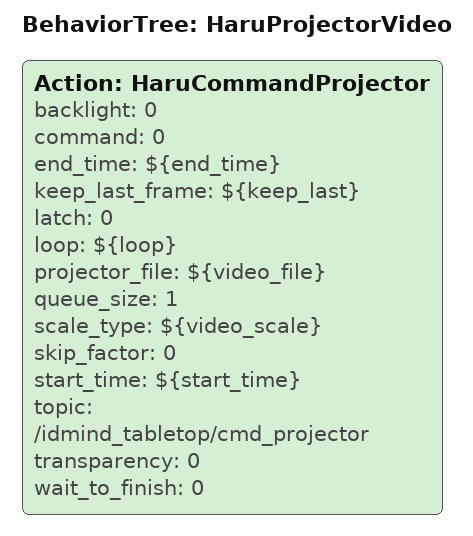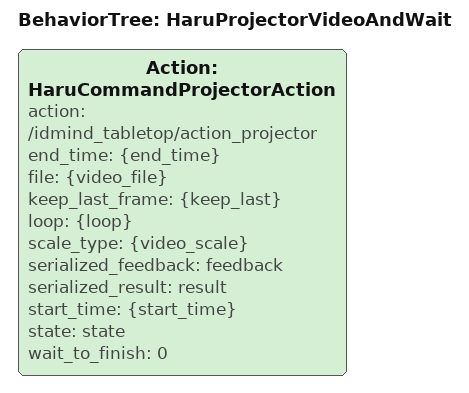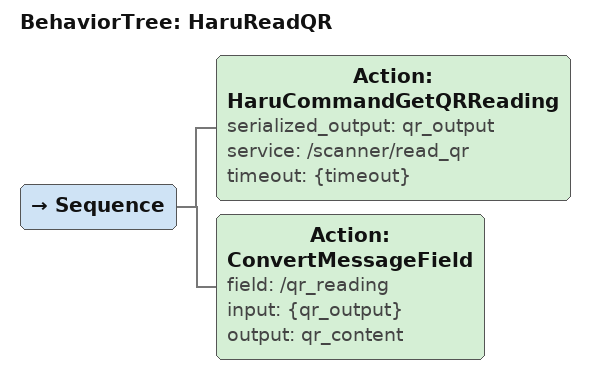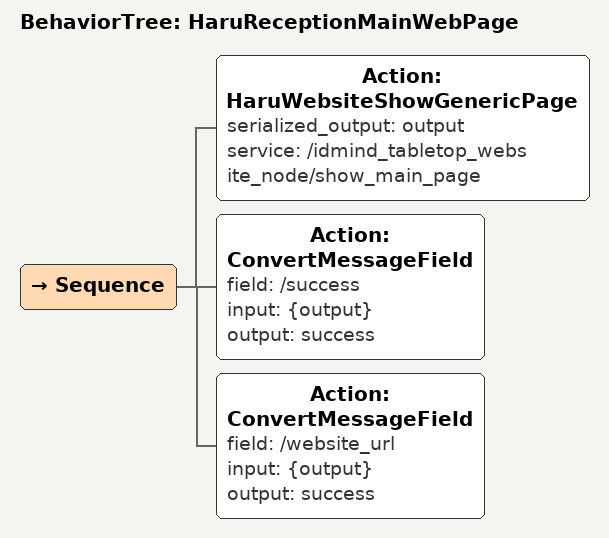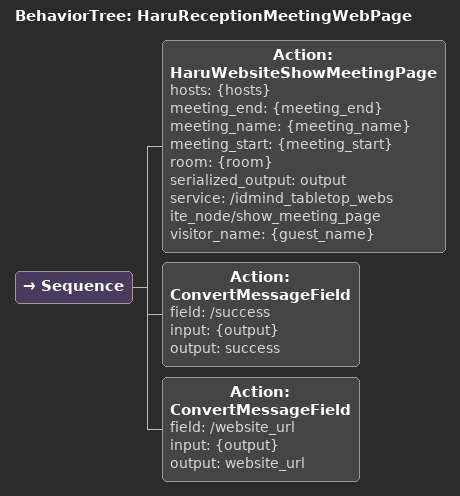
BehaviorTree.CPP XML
<BehaviorTree ID="HaruProjectorVideo">
    <Action ID="HaruCommandProjector" backlight="0" command="0" end_time="${end_time}" keep_last_frame="${keep_last}" latch="0" loop="${loop}" projector_file="${video_file}" queue_size="1" scale_type="${video_scale}" skip_factor="0" start_time="${start_time}" topic="/idmind_tabletop/cmd_projector" transparency="0" wait_to_finish="0"/>
</BehaviorTree>

<BehaviorTree ID="HaruProjectorVideoAndWait">
    <Action ID="HaruCommandProjectorAction" action="/idmind_tabletop/action_projector" end_time="{end_time}" file="{video_file}" keep_last_frame="{keep_last}" loop="{loop}" scale_type="{video_scale}" serialized_feedback="feedback" serialized_result="result" start_time="{start_time}" state="state" wait_to_finish="0"/>
</BehaviorTree>

<BehaviorTree ID="HaruReadQR">
    <Sequence>
        <Action ID="HaruCommandGetQRReading" serialized_output="qr_output" service="/scanner/read_qr" timeout="{timeout}"/>
        <Action ID="ConvertMessageField" field="/qr_reading" input="{qr_output}" output="qr_content"/>
    </Sequence>
</BehaviorTree>

<BehaviorTree ID="HaruReceptionMainWebPage">
    <Sequence>
        <Action ID="HaruWebsiteShowGenericPage" serialized_output="output" service="/idmind_tabletop_website_node/show_main_page"/>
        <Action ID="ConvertMessageField" field="/success" input="{output}" output="success"/>
        <Action ID="ConvertMessageField" field="/website_url" input="{output}" output="success"/>
    </Sequence>
</BehaviorTree>

<BehaviorTree ID="HaruReceptionMeetingWebPage">
    <Sequence>
        <Action ID="HaruWebsiteShowMeetingPage" hosts="{hosts}" meeting_end="{meeting_end}" meeting_name="{meeting_name}" meeting_start="{meeting_start}" room="{room}" serialized_output="output" service="/idmind_tabletop_website_node/show_meeting_page" visitor_name="{guest_name}"/>
        <Action ID="ConvertMessageField" field="/success" input="{output}" output="success"/>
        <Action ID="ConvertMessageField" field="/website_url" input="{output}" output="website_url"/>
    </Sequence>
</BehaviorTree>
